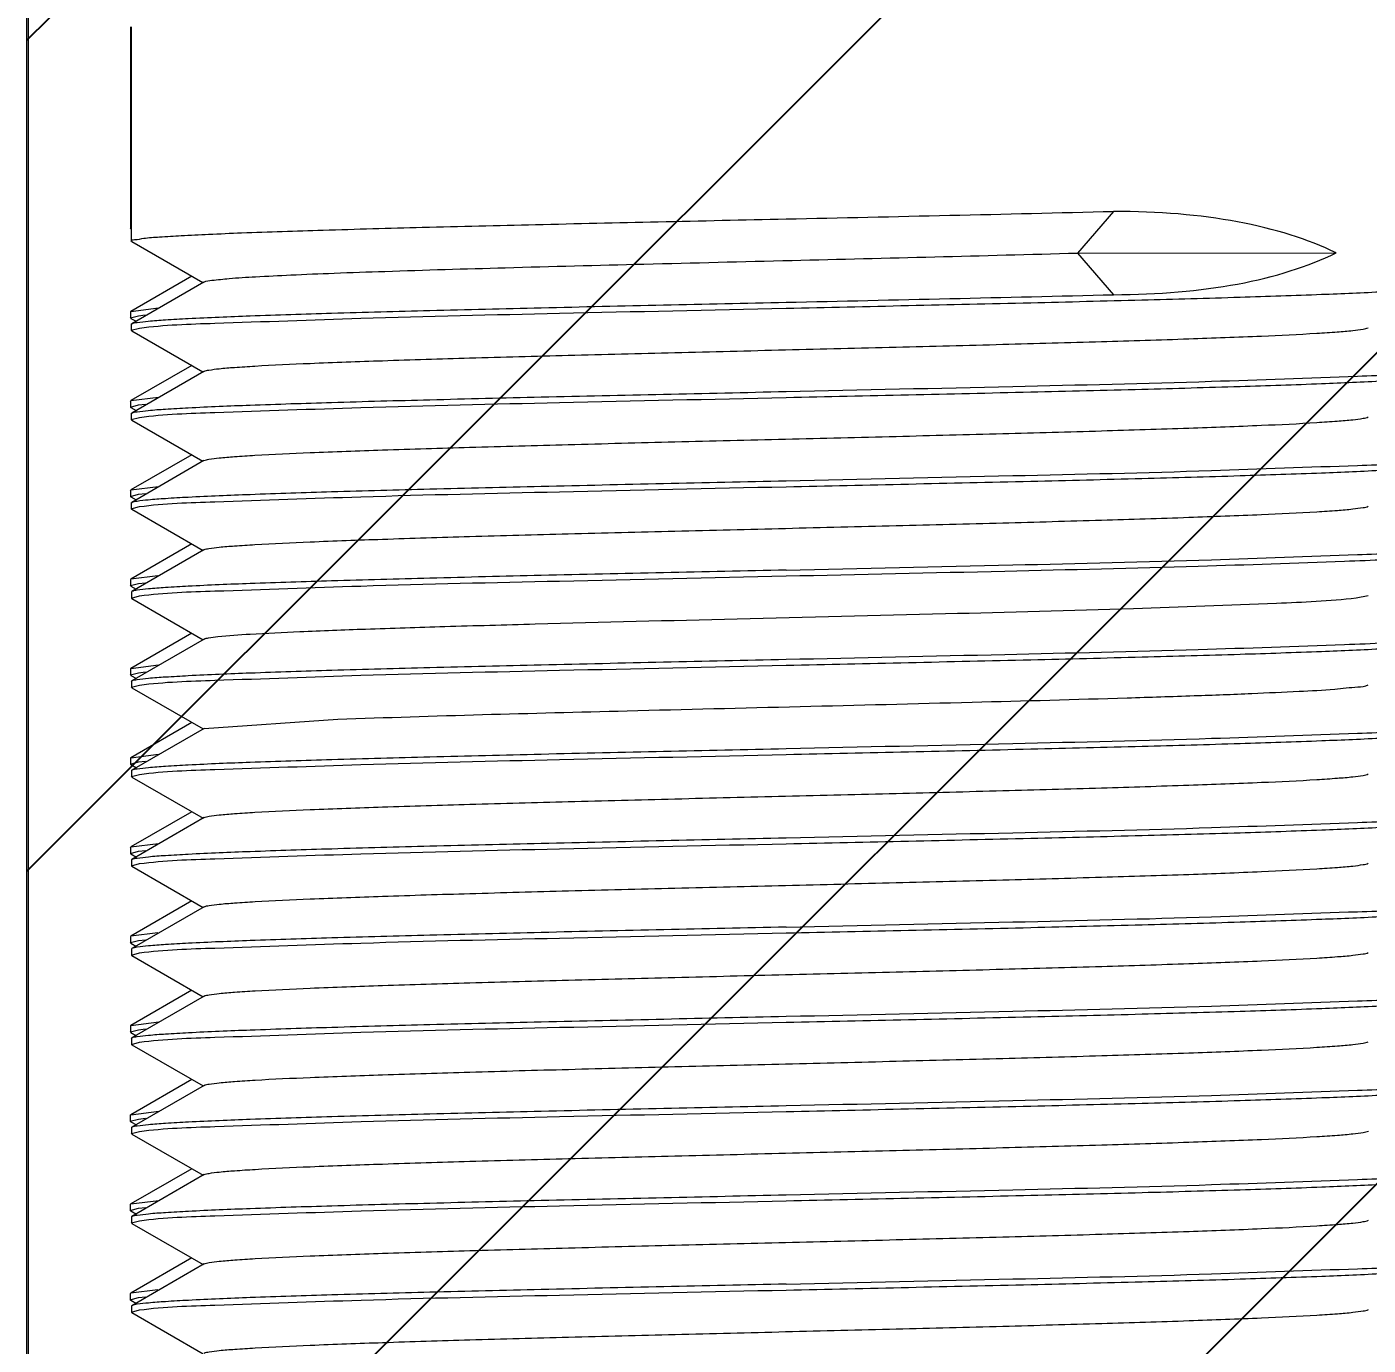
# Model space of a CAD drawing. Header units: millimetres. Extents: x 6110 to 6704, y -2661 to -1821.
# Drawn here: x 6597.47 to 6603.1, y -2366.34 to -2360.8 of the extents above; entities that cross this region are included whole.
import ezdxf

# ---------------------------------------------------------------- set-up
doc = ezdxf.new("R2010")
doc.units = ezdxf.units.MM
doc.header["$LTSCALE"] = 0.1
doc.layers.get('0').update_dxf_attribs({"lineweight": 15})
doc.layers.add('DIM', color=3, linetype='Continuous', lineweight=9)
doc.layers.add('hatch', color=2, linetype='Continuous')
doc.styles.get("Standard").update_dxf_attribs({"font": 'arial.ttf'})
doc.dimstyles.new('ISO-25', dxfattribs={"dimtxt": 2.5, "dimasz": 2.5, "dimexe": 1.25, "dimexo": 0.625, "dimtad": 1, "dimlfac": 5, "dimtxsty": 'Standard', "dimcen": 2.5, "dimadec": 0, "dimazin": 0, "dimtfac": 1, "dimtmove": 0, "dimatfit": 3, "dimfxl": 0, "dimarcsym": 0})

# ---------------------------------------------------------------- blocks, each defined once
blk = doc.blocks.new('*D73')
at = {"layer": 'Defpoints', "color": 0}
for p in [(6597.4737, -2347.1671), (6597.4668, -2377.265), (6632.3533, -2377.265)]:
    blk.add_point(p, dxfattribs=at)
at = {"layer": 'DIM', "color": 0, "lineweight": -2}
for p, q in [((6598.0987, -2347.1671), (6633.6033, -2347.1671)), ((6632.3533, -2351.1671), (6632.3533, -2373.265)), ((6598.0918, -2377.265), (6633.6033, -2377.265))]:
    blk.add_line(p, q, dxfattribs=at)
at = {"layer": 'DIM', "color": 0}
for points in [[(6631.6866, -2351.1671), (6633.0199, -2351.1671), (6632.3533, -2347.1671)], [(6631.6866, -2373.265), (6633.0199, -2373.265), (6632.3533, -2377.265)]]:
    blk.add_solid(points, dxfattribs=at)
at = {"layer": 'DIM', "color": 0, "insert": (6629.686, -2362.2161), "char_height": 4, "attachment_point": 5, "rotation": 90}
blk.add_mtext('120', dxfattribs=at)

msp = doc.modelspace()

# ---------------------------------------------------------------- hatches: boundary and pattern name
at = {"layer": 'hatch'}
h = msp.add_hatch(dxfattribs=at)
h.set_pattern_fill('ANSI31', color=256, scale=0.777568)
h.set_pattern_definition([(45, (5809.2703, -2562.4971), (-1.7456907, 1.7456907), [])])
edge = h.paths.add_edge_path()
edge.add_spline(control_points=[(6597.4753, -2327.6311), (6597.5331, -2327.6451), (6597.6353, -2327.6615), (6597.7761, -2327.6615), (6597.8566, -2327.6514), (6597.8936, -2327.6448)], knot_values=[0, 0, 0, 0, 0.423775, 0.732216, 1, 1, 1, 1], degree=3, periodic=0)
edge.add_line((6597.5166, -2327.6369), (6597.9333, -2327.6369))
edge.add_arc((6597.7003, -2326.5693), 1.0927, 280.1905, 282.3164, ccw=False)
edge.add_spline(control_points=[(6597.8936, -2327.6448), (6597.8566, -2327.6514), (6597.7761, -2327.6615), (6597.6353, -2327.6615), (6597.5331, -2327.6451), (6597.4753, -2327.6311)], knot_values=[0, 0, 0, 0, 0.267784, 0.576225, 1, 1, 1, 1], degree=3, periodic=0)
edge.add_line((6597.4668, -2327.6762), (6597.4668, -2329.6212))
edge.add_line((6597.4668, -2329.6212), (6597.5166, -2329.6212))
edge.add_spline(control_points=[(6597.8936, -2329.6133), (6597.8566, -2329.6067), (6597.7761, -2329.5966), (6597.6353, -2329.5966), (6597.5331, -2329.613), (6597.4753, -2329.627)], knot_values=[0, 0, 0, 0, 0.267789, 0.576235, 1, 1, 1, 1], degree=3, periodic=0)
edge.add_line((6599.0317, -2329.4097), (6599.2169, -2329.4097))
edge.add_ellipse((6599.6335, -2328.629), major_axis=(0, -1), ratio=0.666667, start_angle=218.6822, end_angle=321.3178, ccw=False)
edge.add_line((6598.6491, -2327.6369), (6597.5166, -2327.6369))
edge.add_spline(control_points=[(6597.4753, -2327.6311), (6597.5331, -2327.6451), (6597.6353, -2327.6615), (6597.7761, -2327.6615), (6597.8566, -2327.6514), (6597.8936, -2327.6448)], knot_values=[0, 0, 0, 0, 0.423775, 0.732216, 1, 1, 1, 1], degree=3, periodic=0)
edge.add_arc((6597.7003, -2326.5693), 1.0927, 280.1905, 282.3164)
edge.add_line((6597.9333, -2327.6369), (6605.717, -2327.6369))
edge.add_line((6605.717, -2327.6369), (6605.717, -2329.6212))
edge.add_line((6605.717, -2329.6212), (6597.5166, -2329.6212))
edge.add_spline(control_points=[(6597.8936, -2329.6133), (6597.8566, -2329.6067), (6597.7761, -2329.5966), (6597.6353, -2329.5966), (6597.5331, -2329.613), (6597.4753, -2329.627)], knot_values=[0, 0, 0, 0, 0.267789, 0.576235, 1, 1, 1, 1], degree=3, periodic=0)
edge.add_line((6597.4753, -2329.627), (6597.4668, -2329.6291))
edge.add_line((6597.4668, -2329.6291), (6597.4668, -2342.6294))
edge.add_line((6597.4668, -2342.6294), (6597.4753, -2342.6314))
edge.add_spline(control_points=[(6597.4753, -2342.6314), (6597.5331, -2342.6454), (6597.6353, -2342.6618), (6597.7761, -2342.6618), (6597.8566, -2342.6518), (6597.8936, -2342.6451)], knot_values=[0, 0, 0, 0, 0.423775, 0.732216, 1, 1, 1, 1], degree=3, periodic=0)
edge.add_line((6597.5166, -2342.6372), (6597.9333, -2342.6372))
edge.add_arc((6597.7003, -2341.5697), 1.0927, 280.1905, 282.3164, ccw=False)
edge.add_spline(control_points=[(6597.8936, -2342.6451), (6597.8566, -2342.6518), (6597.7761, -2342.6618), (6597.6353, -2342.6618), (6597.5331, -2342.6454), (6597.4753, -2342.6314)], knot_values=[0, 0, 0, 0, 0.267784, 0.576225, 1, 1, 1, 1], degree=3, periodic=0)
edge.add_line((6597.4668, -2342.6765), (6597.4668, -2344.6216))
edge.add_line((6597.4668, -2344.6216), (6597.5166, -2344.6216))
edge.add_spline(control_points=[(6597.8936, -2344.6136), (6597.8566, -2344.607), (6597.7761, -2344.5969), (6597.6353, -2344.5969), (6597.5331, -2344.6133), (6597.4753, -2344.6273)], knot_values=[0, 0, 0, 0, 0.267789, 0.576235, 1, 1, 1, 1], degree=3, periodic=0)
edge.add_line((6599.0317, -2344.41), (6599.2169, -2344.41))
edge.add_ellipse((6599.6335, -2343.6294), major_axis=(0, -1), ratio=0.666667, start_angle=218.6822, end_angle=321.3178, ccw=False)
edge.add_line((6598.6491, -2342.6372), (6597.5166, -2342.6372))
edge.add_spline(control_points=[(6597.4753, -2342.6314), (6597.5331, -2342.6454), (6597.6353, -2342.6618), (6597.7761, -2342.6618), (6597.8566, -2342.6518), (6597.8936, -2342.6451)], knot_values=[0, 0, 0, 0, 0.423775, 0.732216, 1, 1, 1, 1], degree=3, periodic=0)
edge.add_arc((6597.7003, -2341.5697), 1.0927, 280.1905, 282.3164)
edge.add_line((6597.9333, -2342.6372), (6605.717, -2342.6372))
edge.add_line((6605.717, -2342.6372), (6605.717, -2344.6216))
edge.add_line((6605.717, -2344.6216), (6597.5166, -2344.6216))
edge.add_spline(control_points=[(6597.8936, -2344.6136), (6597.8566, -2344.607), (6597.7761, -2344.5969), (6597.6353, -2344.5969), (6597.5331, -2344.6133), (6597.4753, -2344.6273)], knot_values=[0, 0, 0, 0, 0.267789, 0.576235, 1, 1, 1, 1], degree=3, periodic=0)
edge.add_line((6597.4753, -2344.6273), (6597.4668, -2344.6294))
edge.add_line((6597.4668, -2344.6294), (6597.4668, -2580.4433))
edge.add_line((6597.4668, -2580.4433), (6610.0143, -2580.4433))
edge.add_line((6610.0143, -2580.4433), (6610.0143, -2004.0771))
edge.add_line((6610.0143, -2004.0771), (6597.4668, -2004.0771))
edge.add_line((6597.4668, -2004.0771), (6597.4668, -2327.629))
edge.add_line((6597.4668, -2327.629), (6597.4753, -2327.6311))

# ---------------------------------------------------------------- linework, layer by layer
msp.add_line((6597.4668, -2580.4433), (6597.4668, -2003.4667))
at = {"color": 7, "linetype": 'Continuous'}
for p, q in [((6597.4737, -2459.113), (6597.4737, -2347.1671)), ((6597.9025, -2360.7966), (6597.9023, -2361.6443)), ((6597.9053, -2360.7965), (6597.9055, -2361.6965)), ((6602.0305, -2361.572), (6601.8789, -2361.7469)), ((6597.9042, -2361.6464), (6597.9023, -2361.6443)), ((6597.9073, -2361.6986), (6597.9055, -2361.6965)), ((6597.9073, -2361.6986), (6598.2066, -2361.8714)), ((6601.8789, -2361.7469), (6602.9659, -2361.7463)), ((6601.8789, -2361.7469), (6602.0305, -2361.922)), ((6598.1599, -2361.8445), (6597.9041, -2361.9922)), ((6598.2107, -2361.869), (6597.9074, -2362.0444)), ((6597.9023, -2361.9943), (6597.9041, -2361.9922)), ((6597.9023, -2361.9943), (6597.9023, -2362.0193)), ((6597.9041, -2361.9922), (6598.0196, -2361.9774)), ((6597.9023, -2362.0193), (6597.9361, -2362.0102)), ((6597.9041, -2362.0214), (6597.9023, -2362.0193)), ((6597.9041, -2362.0214), (6597.9256, -2362.0339)), ((6597.9056, -2362.0465), (6597.9074, -2362.0444)), ((6597.9056, -2362.0465), (6597.9056, -2362.0715)), ((6597.9361, -2362.0102), (6597.9645, -2362.007)), ((6597.9056, -2362.0715), (6597.9394, -2362.0624)), ((6597.9074, -2362.0736), (6597.9056, -2362.0715)), ((6597.9074, -2362.0736), (6598.2066, -2362.2464)), ((6598.1599, -2362.2194), (6597.904, -2362.3672)), ((6598.2108, -2362.244), (6597.9075, -2362.4194)), ((6597.9022, -2362.3693), (6597.904, -2362.3672)), ((6597.9022, -2362.3693), (6597.9022, -2362.3943)), ((6597.9022, -2362.3943), (6597.936, -2362.3852)), ((6597.904, -2362.3964), (6597.9022, -2362.3943)), ((6597.904, -2362.3672), (6598.0197, -2362.3523)), ((6597.936, -2362.3852), (6597.9646, -2362.382)), ((6597.904, -2362.3964), (6597.9256, -2362.4089)), ((6597.9056, -2362.4215), (6597.9075, -2362.4194)), ((6597.9056, -2362.4215), (6597.9056, -2362.4465)), ((6597.9056, -2362.4465), (6597.9395, -2362.4374)), ((6597.9075, -2362.4486), (6597.9056, -2362.4465)), ((6597.9075, -2362.4486), (6598.2067, -2362.6214)), ((6598.1599, -2362.5944), (6597.9039, -2362.7422)), ((6598.2109, -2362.619), (6597.9075, -2362.7944)), ((6597.9039, -2362.7422), (6598.0199, -2362.7273)), ((6597.9021, -2362.7443), (6597.9039, -2362.7422)), ((6597.9021, -2362.7443), (6597.9021, -2362.7693)), ((6597.9021, -2362.7693), (6597.936, -2362.7602)), ((6597.9039, -2362.7714), (6597.9021, -2362.7693)), ((6597.9039, -2362.7714), (6597.9256, -2362.784)), ((6597.936, -2362.7602), (6597.9647, -2362.757)), ((6597.9057, -2362.7965), (6597.9075, -2362.7944)), ((6597.9057, -2362.7965), (6597.9057, -2362.8215)), ((6597.9057, -2362.8215), (6597.9396, -2362.8124)), ((6597.9076, -2362.8236), (6597.9057, -2362.8215)), ((6597.9076, -2362.8236), (6598.2068, -2362.9964)), ((6598.1599, -2362.9693), (6597.9038, -2363.1172)), ((6598.2109, -2362.994), (6597.9076, -2363.1694)), ((6597.9038, -2363.1172), (6597.902, -2363.1193)), ((6597.902, -2363.1193), (6597.902, -2363.1443)), ((6598.0169, -2363.1025), (6597.9039, -2363.1172)), ((6597.902, -2363.1443), (6597.9359, -2363.1352)), ((6597.9038, -2363.1464), (6597.902, -2363.1443)), ((6597.9038, -2363.1464), (6597.9256, -2363.159)), ((6597.9076, -2363.1694), (6597.9058, -2363.1715)), ((6597.9058, -2363.1715), (6597.9058, -2363.1965)), ((6597.9359, -2363.1352), (6597.9648, -2363.1319)), ((6597.9058, -2363.1965), (6597.9397, -2363.1874)), ((6597.9076, -2363.1986), (6597.9058, -2363.1965)), ((6597.9076, -2363.1986), (6598.2069, -2363.3714)), ((6603.0492, -2363.1957), (6603.1004, -2363.1856)), ((6598.1599, -2363.3443), (6597.9038, -2363.4922)), ((6598.211, -2363.369), (6597.9077, -2363.5444)), ((6597.9019, -2363.4943), (6597.9038, -2363.4922)), ((6597.9019, -2363.4943), (6597.9019, -2363.5193)), ((6597.9019, -2363.5193), (6597.9358, -2363.5102)), ((6597.9038, -2363.5214), (6597.9019, -2363.5193)), ((6597.9038, -2363.4922), (6598.0202, -2363.4773)), ((6597.9038, -2363.5214), (6597.927, -2363.5349)), ((6597.9358, -2363.5102), (6597.9648, -2363.5069)), ((6597.9059, -2363.5465), (6597.9077, -2363.5444)), ((6597.9059, -2363.5465), (6597.9059, -2363.5715)), ((6597.9059, -2363.5715), (6597.9397, -2363.5624)), ((6597.9077, -2363.5736), (6597.9059, -2363.5715)), ((6597.9077, -2363.5736), (6598.2069, -2363.7464)), ((6598.1599, -2363.7193), (6597.9037, -2363.8672)), ((6598.2111, -2363.744), (6597.9078, -2363.9194)), ((6598.2111, -2363.744), (6598.7733, -2363.7058)), ((6597.9037, -2363.8672), (6598.0203, -2363.8523)), ((6597.9019, -2363.8693), (6597.9018, -2363.8943)), ((6597.9018, -2363.8943), (6597.9357, -2363.8852)), ((6597.9037, -2363.8964), (6597.9018, -2363.8943)), ((6597.9019, -2363.8693), (6597.9037, -2363.8672)), ((6597.9037, -2363.8964), (6597.9271, -2363.91)), ((6597.9357, -2363.8852), (6597.9649, -2363.8819)), ((6597.906, -2363.9215), (6597.9078, -2363.9194)), ((6597.906, -2363.9215), (6597.906, -2363.9465)), ((6597.906, -2363.9465), (6597.9398, -2363.9374)), ((6597.9078, -2363.9486), (6597.906, -2363.9465)), ((6597.9078, -2363.9486), (6598.207, -2364.1214)), ((6598.1599, -2364.0942), (6597.9036, -2364.2422)), ((6598.2112, -2364.119), (6597.9079, -2364.2944)), ((6597.9018, -2364.2443), (6597.9036, -2364.2422)), ((6597.9018, -2364.2443), (6597.9018, -2364.2693)), ((6597.9036, -2364.2422), (6598.0205, -2364.2273)), ((6597.9018, -2364.2693), (6597.9356, -2364.2602)), ((6597.9036, -2364.2714), (6597.9018, -2364.2693)), ((6597.9036, -2364.2714), (6597.9271, -2364.285)), ((6597.906, -2364.2965), (6597.9079, -2364.2944)), ((6597.906, -2364.2965), (6597.906, -2364.3215)), ((6597.9356, -2364.2602), (6597.965, -2364.2569)), ((6597.906, -2364.3215), (6597.9399, -2364.3124)), ((6597.9079, -2364.3236), (6597.906, -2364.3215)), ((6597.9079, -2364.3236), (6598.2071, -2364.4964)), ((6598.1599, -2364.4692), (6597.9035, -2364.6172)), ((6598.2112, -2364.494), (6597.9079, -2364.6694)), ((6597.9035, -2364.6172), (6597.9017, -2364.6193)), ((6597.9017, -2364.6193), (6597.9017, -2364.6443)), ((6597.9017, -2364.6443), (6597.9355, -2364.6352)), ((6597.9035, -2364.6464), (6597.9017, -2364.6443)), ((6598.0171, -2364.6025), (6597.9035, -2364.6172)), ((6597.9035, -2364.6464), (6597.9272, -2364.6601)), ((6597.9355, -2364.6352), (6597.9651, -2364.6319)), ((6597.9079, -2364.6694), (6597.9061, -2364.6715)), ((6597.9061, -2364.6715), (6597.9061, -2364.6965)), ((6597.9061, -2364.6965), (6597.94, -2364.6874)), ((6597.9079, -2364.6986), (6597.9061, -2364.6965)), ((6597.9079, -2364.6986), (6598.2072, -2364.8714)), ((6598.1599, -2364.8441), (6597.9034, -2364.9922)), ((6598.2113, -2364.869), (6597.908, -2365.0444)), ((6597.9034, -2364.9922), (6598.0208, -2364.9772)), ((6597.9016, -2364.9943), (6597.9034, -2364.9922)), ((6597.9016, -2364.9943), (6597.9016, -2365.0193)), ((6597.9016, -2365.0193), (6597.9355, -2365.0102)), ((6597.9034, -2365.0214), (6597.9016, -2365.0193)), ((6597.9034, -2365.0214), (6597.9272, -2365.0352)), ((6597.9355, -2365.0102), (6597.9652, -2365.0068)), ((6597.9062, -2365.0465), (6597.908, -2365.0444)), ((6597.9062, -2365.0465), (6597.9062, -2365.0715)), ((6597.9062, -2365.0715), (6597.94, -2365.0624)), ((6597.908, -2365.0736), (6597.9062, -2365.0715)), ((6597.908, -2365.0736), (6598.2073, -2365.2464)), ((6598.1599, -2365.2191), (6597.9034, -2365.3672)), ((6598.2114, -2365.244), (6597.9081, -2365.4194)), ((6597.9015, -2365.3693), (6597.9034, -2365.3672)), ((6597.9015, -2365.3693), (6597.9015, -2365.3943)), ((6597.9034, -2365.3672), (6598.0209, -2365.3522)), ((6597.9015, -2365.3943), (6597.9354, -2365.3852)), ((6597.9034, -2365.3964), (6597.9015, -2365.3943)), ((6597.9034, -2365.3964), (6597.9272, -2365.4102)), ((6597.9063, -2365.4215), (6597.9081, -2365.4194)), ((6597.9063, -2365.4215), (6597.9063, -2365.4465)), ((6597.9354, -2365.3852), (6597.9653, -2365.3818)), ((6597.9063, -2365.4465), (6597.9401, -2365.4374)), ((6597.9081, -2365.4486), (6597.9063, -2365.4465)), ((6597.9081, -2365.4486), (6598.2073, -2365.6214)), ((6598.1599, -2365.594), (6597.9033, -2365.7422)), ((6598.2115, -2365.619), (6597.9082, -2365.7944)), ((6597.9014, -2365.7443), (6597.9033, -2365.7422)), ((6597.9014, -2365.7443), (6597.9014, -2365.7693)), ((6597.9014, -2365.7693), (6597.9353, -2365.7602)), ((6597.9033, -2365.7714), (6597.9014, -2365.7693)), ((6597.9033, -2365.7422), (6598.0211, -2365.7272)), ((6597.9033, -2365.7714), (6597.9273, -2365.7853)), ((6597.9353, -2365.7602), (6597.9654, -2365.7568)), ((6597.9063, -2365.7965), (6597.9082, -2365.7944)), ((6597.9063, -2365.7965), (6597.9063, -2365.8215)), ((6597.9063, -2365.8215), (6597.9402, -2365.8124)), ((6597.9082, -2365.8236), (6597.9063, -2365.8215)), ((6597.9082, -2365.8236), (6598.2074, -2365.9964)), ((6598.1599, -2365.969), (6597.9032, -2366.1172)), ((6598.2116, -2365.994), (6597.9082, -2366.1694)), ((6598.0172, -2366.1025), (6597.9032, -2366.1172)), ((6597.9032, -2366.1172), (6597.9014, -2366.1193)), ((6597.9014, -2366.1193), (6597.9014, -2366.1443)), ((6597.9014, -2366.1443), (6597.9352, -2366.1352)), ((6597.9032, -2366.1464), (6597.9014, -2366.1443)), ((6597.9032, -2366.1464), (6597.9273, -2366.1604)), ((6597.9082, -2366.1694), (6597.9064, -2366.1715)), ((6597.9352, -2366.1352), (6597.9655, -2366.1318)), ((6597.9064, -2366.1715), (6597.9064, -2366.1965)), ((6597.9064, -2366.1965), (6597.9403, -2366.1874)), ((6597.9083, -2366.1986), (6597.9064, -2366.1965)), ((6597.9083, -2366.1986), (6598.2075, -2366.3714))]:
    msp.add_line(p, q, dxfattribs=at)
for centre in [(6590.4336, -1889.0293), (6590.4337, -1889.3793)]:
    msp.add_arc(centre, 472.685, 271.239121, 271.405834, dxfattribs=at)
for centre, major_axis, ratio, start_param, end_param in [((6600.6558, -2363.1586), (2.7118, 1.011), 0.450939, 0.406804, 0.88074), ((6600.6552, -2360.3332), (2.7119, -1.0111), 0.451895, -0.880186, -0.406249)]:
    msp.add_ellipse(centre, major_axis=major_axis, ratio=ratio, start_param=start_param, end_param=end_param, dxfattribs=at)
for points, knots in [([(6597.9055, -2361.6965), (6597.9055, -2361.6917), (6597.9321, -2361.6902), (6597.9637, -2361.6829), (6598.0337, -2361.6789), (6598.1224, -2361.6728), (6598.2382, -2361.6674), (6598.4365, -2361.6592), (6598.7359, -2361.6495), (6599.1472, -2361.6382), (6599.6166, -2361.6268), (6600.1258, -2361.6153), (6600.4766, -2361.6076), (6600.6555, -2361.6037)], [0, 0, 0, 0, 0.005239, 0.01977, 0.043678, 0.076769, 0.118731, 0.169171, 0.293466, 0.444894, 0.617645, 0.805071, 1, 1, 1, 1]), ([(6597.9023, -2361.6443), (6597.9023, -2361.6442), (6597.9024, -2361.6439), (6597.9025, -2361.6436), (6597.9026, -2361.6435)], [0, 0, 0, 0, 0.474043, 1, 1, 1, 1]), ([(6598.2107, -2361.869), (6598.2205, -2361.8634), (6598.2575, -2361.8608), (6598.3285, -2361.8518), (6598.4398, -2361.8459), (6598.5865, -2361.8381), (6598.7676, -2361.8309), (6599.0678, -2361.8203), (6599.5016, -2361.8076), (6600.0718, -2361.7929), (6600.8728, -2361.7732), (6601.4795, -2361.7583), (6601.8789, -2361.7469)], [0, 0, 0, 0, 0.009211, 0.029104, 0.05944, 0.099738, 0.149346, 0.207453, 0.345222, 0.504035, 0.673493, 1, 1, 1, 1]), ([(6600.6555, -2361.9787), (6600.9981, -2361.9712), (6601.4963, -2361.9603), (6602.1318, -2361.9446), (6602.5389, -2361.9333), (6602.8771, -2361.9219), (6603.1101, -2361.9122), (6603.2527, -2361.9035), (6603.3252, -2361.8984), (6603.3722, -2361.8921), (6603.3967, -2361.8891), (6603.4035, -2361.8852)], [0, 0, 0, 0, 0.373761, 0.543507, 0.693389, 0.817936, 0.912607, 0.947622, 0.973976, 0.991458, 1, 1, 1, 1]), ([(6597.9074, -2362.0444), (6597.914, -2362.0405), (6597.9382, -2362.0379), (6597.9847, -2362.0317), (6598.0568, -2362.027), (6598.1991, -2362.0186), (6598.432, -2362.0094), (6598.7701, -2361.9984), (6599.1774, -2361.9875), (6599.8137, -2361.9721), (6600.3125, -2361.9612), (6600.6555, -2361.9537)], [0, 0, 0, 0, 0.008332, 0.025641, 0.051856, 0.086762, 0.181308, 0.305846, 0.455821, 0.625742, 1, 1, 1, 1]), ([(6597.9394, -2362.0624), (6598.0443, -2362.0482), (6598.3553, -2362.0392), (6598.9429, -2362.0167), (6599.743, -2361.9992), (6600.3383, -2361.9857), (6600.6555, -2361.9787)], [0, 0, 0, 0, 0.11681, 0.342641, 0.649679, 1, 1, 1, 1]), ([(6598.2108, -2362.244), (6598.217, -2362.2404), (6598.2391, -2362.2375), (6598.2813, -2362.2315), (6598.346, -2362.2267), (6598.4731, -2362.2184), (6598.6804, -2362.2091), (6598.9809, -2362.1982), (6599.3424, -2362.1872), (6599.7517, -2362.1761), (6600.1939, -2362.1649), (6600.653, -2362.1536), (6601.1121, -2362.1423), (6601.5545, -2362.131), (6601.9643, -2362.1196), (6602.3265, -2362.1083), (6602.6278, -2362.097), (6602.8357, -2362.0874), (6602.9634, -2362.0787), (6603.0286, -2362.0736), (6603.0714, -2362.0675), (6603.0938, -2362.0642), (6603.1002, -2362.0606)], [0, 0, 0, 0, 0.004388, 0.013217, 0.026458, 0.044004, 0.091348, 0.153548, 0.228346, 0.313025, 0.404506, 0.49946, 0.594435, 0.685975, 0.77075, 0.84568, 0.90804, 0.95557, 0.973214, 0.98656, 0.995496, 1, 1, 1, 1]), ([(6600.6556, -2362.3287), (6600.9729, -2362.3218), (6601.5682, -2362.3081), (6602.3683, -2362.2902), (6602.9559, -2362.2668), (6603.267, -2362.2574), (6603.3717, -2362.2425)], [0, 0, 0, 0, 0.350306, 0.657337, 0.883169, 1, 1, 1, 1]), ([(6600.6556, -2362.3537), (6600.9982, -2362.3462), (6601.4964, -2362.3353), (6602.1319, -2362.3196), (6602.539, -2362.3083), (6602.8772, -2362.2969), (6603.1102, -2362.2872), (6603.2528, -2362.2785), (6603.3253, -2362.2734), (6603.3723, -2362.2671), (6603.3968, -2362.2641), (6603.4035, -2362.2602)], [0, 0, 0, 0, 0.373761, 0.543507, 0.693389, 0.817936, 0.912607, 0.947622, 0.973976, 0.991458, 1, 1, 1, 1]), ([(6597.9075, -2362.4194), (6597.9141, -2362.4155), (6597.9383, -2362.4129), (6597.9848, -2362.4067), (6598.0569, -2362.402), (6598.1992, -2362.3936), (6598.432, -2362.3844), (6598.7702, -2362.3734), (6599.1775, -2362.3625), (6599.8137, -2362.3471), (6600.3126, -2362.3362), (6600.6556, -2362.3287)], [0, 0, 0, 0, 0.008332, 0.025641, 0.051856, 0.086762, 0.181308, 0.305846, 0.455821, 0.625742, 1, 1, 1, 1]), ([(6597.9395, -2362.4374), (6598.0444, -2362.4232), (6598.3554, -2362.4142), (6598.943, -2362.3917), (6599.7431, -2362.3742), (6600.3383, -2362.3607), (6600.6556, -2362.3537)], [0, 0, 0, 0, 0.11681, 0.342641, 0.649679, 1, 1, 1, 1]), ([(6598.2109, -2362.619), (6598.2171, -2362.6154), (6598.2391, -2362.6125), (6598.2814, -2362.6065), (6598.3461, -2362.6017), (6598.4732, -2362.5934), (6598.6804, -2362.5841), (6598.981, -2362.5732), (6599.3425, -2362.5622), (6599.7518, -2362.5511), (6600.194, -2362.5399), (6600.653, -2362.5286), (6601.1121, -2362.5173), (6601.5546, -2362.506), (6601.9644, -2362.4946), (6602.3266, -2362.4833), (6602.6278, -2362.472), (6602.8358, -2362.4624), (6602.9635, -2362.4537), (6603.0287, -2362.4486), (6603.0715, -2362.4425), (6603.0939, -2362.4392), (6603.1002, -2362.4356)], [0, 0, 0, 0, 0.00439, 0.013218, 0.02646, 0.044004, 0.091349, 0.153549, 0.228348, 0.313027, 0.404507, 0.499461, 0.594436, 0.685976, 0.770752, 0.845681, 0.908041, 0.955571, 0.973215, 0.986561, 0.995498, 1, 1, 1, 1]), ([(6600.6557, -2362.7037), (6600.973, -2362.6968), (6601.5682, -2362.6831), (6602.3684, -2362.6652), (6602.9559, -2362.6418), (6603.267, -2362.6324), (6603.3718, -2362.6175)], [0, 0, 0, 0, 0.350306, 0.657337, 0.883169, 1, 1, 1, 1]), ([(6600.6557, -2362.7287), (6600.9983, -2362.7212), (6601.4965, -2362.7103), (6602.132, -2362.6946), (6602.5391, -2362.6833), (6602.8772, -2362.6719), (6603.1103, -2362.6622), (6603.2529, -2362.6535), (6603.3253, -2362.6484), (6603.3723, -2362.6421), (6603.3968, -2362.6391), (6603.4036, -2362.6352)], [0, 0, 0, 0, 0.373761, 0.543507, 0.693389, 0.817936, 0.912607, 0.947622, 0.973976, 0.991458, 1, 1, 1, 1]), ([(6597.9075, -2362.7944), (6597.9142, -2362.7905), (6597.9384, -2362.7879), (6597.9849, -2362.7817), (6598.057, -2362.777), (6598.1993, -2362.7686), (6598.4321, -2362.7594), (6598.7702, -2362.7484), (6599.1776, -2362.7375), (6599.8138, -2362.7221), (6600.3126, -2362.7112), (6600.6557, -2362.7037)], [0, 0, 0, 0, 0.008332, 0.025641, 0.051856, 0.086762, 0.181308, 0.305846, 0.455821, 0.625742, 1, 1, 1, 1]), ([(6597.9396, -2362.8124), (6598.0444, -2362.7982), (6598.3554, -2362.7892), (6598.943, -2362.7667), (6599.7432, -2362.7492), (6600.3384, -2362.7357), (6600.6557, -2362.7287)], [0, 0, 0, 0, 0.11681, 0.342641, 0.649679, 1, 1, 1, 1]), ([(6598.2109, -2362.994), (6598.2171, -2362.9904), (6598.2392, -2362.9874), (6598.2815, -2362.9815), (6598.3462, -2362.9767), (6598.4732, -2362.9684), (6598.6805, -2362.9591), (6598.981, -2362.9482), (6599.3426, -2362.9372), (6599.7519, -2362.9261), (6600.1941, -2362.9149), (6600.6531, -2362.9036), (6601.1122, -2362.8923), (6601.5547, -2362.881), (6601.9645, -2362.8696), (6602.3266, -2362.8583), (6602.6279, -2362.847), (6602.8359, -2362.8374), (6602.9636, -2362.8287), (6603.0288, -2362.8236), (6603.0716, -2362.8175), (6603.0939, -2362.8142), (6603.1003, -2362.8106)], [0, 0, 0, 0, 0.004388, 0.013218, 0.026458, 0.044005, 0.091349, 0.153549, 0.228347, 0.313026, 0.404507, 0.499461, 0.594436, 0.685976, 0.770752, 0.845681, 0.908041, 0.95557, 0.973216, 0.98656, 0.995498, 1, 1, 1, 1]), ([(6600.6558, -2363.0787), (6600.973, -2363.0718), (6601.5683, -2363.0581), (6602.3685, -2363.0402), (6602.956, -2363.0168), (6603.2671, -2363.0074), (6603.3719, -2362.9925)], [0, 0, 0, 0, 0.350306, 0.657337, 0.883169, 1, 1, 1, 1]), ([(6600.6558, -2363.1037), (6600.9618, -2363.097), (6601.5386, -2363.0841), (6602.3204, -2363.0657), (6602.9109, -2363.0451), (6603.2311, -2363.033), (6603.3457, -2363.0207)], [0, 0, 0, 0, 0.341161, 0.64321, 0.871525, 1, 1, 1, 1]), ([(6600.6558, -2363.0787), (6600.3127, -2363.0862), (6599.8139, -2363.0971), (6599.1777, -2363.1125), (6598.7703, -2363.1234), (6598.4322, -2363.1344), (6598.1994, -2363.1436), (6598.0571, -2363.152), (6597.985, -2363.1567), (6597.9385, -2363.1629), (6597.9142, -2363.1655), (6597.9076, -2363.1694)], [0, 0, 0, 0, 0.374261, 0.544184, 0.694156, 0.818693, 0.91324, 0.948143, 0.97436, 0.991667, 1, 1, 1, 1]), ([(6597.9397, -2363.1874), (6598.0445, -2363.1732), (6598.3555, -2363.1642), (6598.9431, -2363.1417), (6599.7432, -2363.1242), (6600.3385, -2363.1107), (6600.6558, -2363.1037)], [0, 0, 0, 0, 0.11681, 0.342641, 0.649679, 1, 1, 1, 1]), ([(6598.211, -2363.369), (6598.2167, -2363.3657), (6598.2368, -2363.3628), (6598.3005, -2363.3538), (6598.4291, -2363.3464), (6598.6354, -2363.3357), (6598.908, -2363.3258), (6599.2373, -2363.3153), (6599.7577, -2363.3007), (6600.459, -2363.2834), (6601.2966, -2363.2626), (6602.0517, -2363.2434), (6602.6261, -2363.2213), (6602.9383, -2363.209), (6603.0492, -2363.1957)], [0, 0, 0, 0, 0.00408, 0.012174, 0.040261, 0.083456, 0.140371, 0.20916, 0.287587, 0.462922, 0.643742, 0.806706, 0.930782, 1, 1, 1, 1]), ([(6600.6558, -2363.4537), (6600.9618, -2363.447), (6601.5387, -2363.4341), (6602.3205, -2363.4157), (6602.9109, -2363.3951), (6603.2311, -2363.383), (6603.3457, -2363.3707)], [0, 0, 0, 0, 0.341161, 0.64321, 0.871525, 1, 1, 1, 1]), ([(6600.6559, -2363.4787), (6600.9984, -2363.4712), (6601.4966, -2363.4603), (6602.1322, -2363.4446), (6602.5393, -2363.4333), (6602.8774, -2363.4219), (6603.1104, -2363.4122), (6603.253, -2363.4035), (6603.3255, -2363.3984), (6603.3725, -2363.3921), (6603.397, -2363.3891), (6603.4038, -2363.3852)], [0, 0, 0, 0, 0.373761, 0.543507, 0.693389, 0.817936, 0.912607, 0.947622, 0.973976, 0.991458, 1, 1, 1, 1]), ([(6597.9077, -2363.5444), (6597.9143, -2363.5405), (6597.9385, -2363.5379), (6597.985, -2363.5317), (6598.0572, -2363.527), (6598.1994, -2363.5186), (6598.4323, -2363.5094), (6598.7704, -2363.4984), (6599.1777, -2363.4875), (6599.814, -2363.4721), (6600.3128, -2363.4612), (6600.6558, -2363.4537)], [0, 0, 0, 0, 0.008332, 0.025641, 0.051856, 0.086762, 0.181308, 0.305846, 0.455821, 0.625742, 1, 1, 1, 1]), ([(6597.9397, -2363.5624), (6598.0446, -2363.5482), (6598.3556, -2363.5392), (6598.9432, -2363.5167), (6599.7433, -2363.4992), (6600.3386, -2363.4857), (6600.6559, -2363.4787)], [0, 0, 0, 0, 0.11681, 0.342641, 0.649679, 1, 1, 1, 1]), ([(6598.7733, -2363.7058), (6599.1781, -2363.6906), (6599.8253, -2363.6741), (6600.7132, -2363.6521), (6601.4134, -2363.6348), (6601.965, -2363.6198), (6602.3565, -2363.6071), (6602.5972, -2363.5984), (6602.7934, -2363.5888), (6602.943, -2363.5819), (6603.038, -2363.5703), (6603.0877, -2363.568), (6603.1005, -2363.5606)], [0, 0, 0, 0, 0.280574, 0.448525, 0.615254, 0.765811, 0.830717, 0.886702, 0.932507, 0.967109, 0.989747, 1, 1, 1, 1]), ([(6600.6559, -2363.8287), (6600.9732, -2363.8218), (6601.5685, -2363.8081), (6602.3686, -2363.7902), (6602.9562, -2363.7668), (6603.2673, -2363.7574), (6603.3721, -2363.7425)], [0, 0, 0, 0, 0.350306, 0.657337, 0.883169, 1, 1, 1, 1]), ([(6600.6559, -2363.8537), (6600.9985, -2363.8462), (6601.4967, -2363.8353), (6602.1322, -2363.8196), (6602.5393, -2363.8083), (6602.8775, -2363.7969), (6603.1105, -2363.7872), (6603.2531, -2363.7785), (6603.3256, -2363.7734), (6603.3726, -2363.7671), (6603.3971, -2363.7641), (6603.4039, -2363.7602)], [0, 0, 0, 0, 0.373761, 0.543507, 0.693389, 0.817936, 0.912607, 0.947622, 0.973976, 0.991458, 1, 1, 1, 1]), ([(6597.9078, -2363.9194), (6597.9144, -2363.9155), (6597.9386, -2363.9129), (6597.9851, -2363.9067), (6598.0572, -2363.902), (6598.1995, -2363.8936), (6598.4323, -2363.8844), (6598.7705, -2363.8734), (6599.1778, -2363.8625), (6599.8141, -2363.8471), (6600.3129, -2363.8362), (6600.6559, -2363.8287)], [0, 0, 0, 0, 0.008332, 0.025641, 0.051856, 0.086762, 0.181308, 0.305846, 0.455821, 0.625742, 1, 1, 1, 1]), ([(6597.9398, -2363.9374), (6598.0447, -2363.9232), (6598.3557, -2363.9142), (6598.9433, -2363.8917), (6599.7434, -2363.8742), (6600.3387, -2363.8607), (6600.6559, -2363.8537)], [0, 0, 0, 0, 0.11681, 0.342641, 0.649679, 1, 1, 1, 1]), ([(6598.2112, -2364.119), (6598.2174, -2364.1154), (6598.2394, -2364.1124), (6598.2817, -2364.1065), (6598.3464, -2364.1017), (6598.4735, -2364.0934), (6598.6808, -2364.0841), (6598.9813, -2364.0732), (6599.3428, -2364.0622), (6599.7521, -2364.0511), (6600.1943, -2364.0399), (6600.6533, -2364.0286), (6601.1124, -2364.0173), (6601.5549, -2364.006), (6601.9647, -2363.9946), (6602.3269, -2363.9833), (6602.6282, -2363.972), (6602.8361, -2363.9624), (6602.9638, -2363.9537), (6603.029, -2363.9486), (6603.0718, -2363.9425), (6603.0942, -2363.9392), (6603.1005, -2363.9356)], [0, 0, 0, 0, 0.004389, 0.013218, 0.026459, 0.044005, 0.091349, 0.153549, 0.228348, 0.313026, 0.404507, 0.499461, 0.594436, 0.685976, 0.770752, 0.845681, 0.908041, 0.95557, 0.973216, 0.98656, 0.995499, 1, 1, 1, 1]), ([(6600.656, -2364.2037), (6600.9733, -2364.1968), (6601.5685, -2364.1831), (6602.3687, -2364.1652), (6602.9563, -2364.1418), (6603.2674, -2364.1324), (6603.3721, -2364.1175)], [0, 0, 0, 0, 0.350306, 0.657337, 0.883169, 1, 1, 1, 1]), ([(6600.656, -2364.2287), (6600.9986, -2364.2212), (6601.4968, -2364.2103), (6602.1323, -2364.1946), (6602.5394, -2364.1833), (6602.8776, -2364.1719), (6603.1106, -2364.1622), (6603.2532, -2364.1535), (6603.3257, -2364.1484), (6603.3726, -2364.1421), (6603.3972, -2364.1391), (6603.4039, -2364.1352)], [0, 0, 0, 0, 0.373761, 0.543507, 0.693389, 0.817936, 0.912607, 0.947622, 0.973976, 0.991458, 1, 1, 1, 1]), ([(6597.9079, -2364.2944), (6597.9145, -2364.2905), (6597.9387, -2364.2879), (6597.9852, -2364.2817), (6598.0573, -2364.277), (6598.1996, -2364.2686), (6598.4324, -2364.2594), (6598.7706, -2364.2484), (6599.1779, -2364.2375), (6599.8141, -2364.2221), (6600.313, -2364.2112), (6600.656, -2364.2037)], [0, 0, 0, 0, 0.008332, 0.025641, 0.051856, 0.086762, 0.181308, 0.305846, 0.455821, 0.625742, 1, 1, 1, 1]), ([(6597.9399, -2364.3124), (6598.0447, -2364.2982), (6598.3557, -2364.2892), (6598.9433, -2364.2667), (6599.7435, -2364.2492), (6600.3387, -2364.2357), (6600.656, -2364.2287)], [0, 0, 0, 0, 0.11681, 0.342641, 0.649679, 1, 1, 1, 1]), ([(6598.2113, -2364.494), (6598.2174, -2364.4904), (6598.2395, -2364.4875), (6598.2818, -2364.4815), (6598.3465, -2364.4767), (6598.4736, -2364.4684), (6598.6808, -2364.4591), (6598.9814, -2364.4482), (6599.3429, -2364.4372), (6599.7522, -2364.4261), (6600.1944, -2364.4149), (6600.6534, -2364.4036), (6601.1125, -2364.3923), (6601.555, -2364.381), (6601.9648, -2364.3696), (6602.3269, -2364.3583), (6602.6282, -2364.347), (6602.8362, -2364.3374), (6602.9639, -2364.3287), (6603.0291, -2364.3236), (6603.0719, -2364.3175), (6603.0943, -2364.3142), (6603.1006, -2364.3106)], [0, 0, 0, 0, 0.004388, 0.013218, 0.026458, 0.044004, 0.091348, 0.153548, 0.228346, 0.313025, 0.404506, 0.49946, 0.594435, 0.685975, 0.770751, 0.84568, 0.90804, 0.955569, 0.973215, 0.98656, 0.995497, 1, 1, 1, 1]), ([(6600.6561, -2364.5787), (6600.9734, -2364.5718), (6601.5686, -2364.5581), (6602.3688, -2364.5402), (6602.9563, -2364.5168), (6603.2674, -2364.5074), (6603.3722, -2364.4925)], [0, 0, 0, 0, 0.350306, 0.657337, 0.883169, 1, 1, 1, 1]), ([(6600.6561, -2364.6037), (6600.9987, -2364.5962), (6601.4969, -2364.5853), (6602.1324, -2364.5696), (6602.5395, -2364.5583), (6602.8776, -2364.5469), (6603.1107, -2364.5372), (6603.2533, -2364.5285), (6603.3257, -2364.5234), (6603.3727, -2364.5171), (6603.3972, -2364.5141), (6603.404, -2364.5102)], [0, 0, 0, 0, 0.373761, 0.543507, 0.693389, 0.817936, 0.912607, 0.947622, 0.973976, 0.991458, 1, 1, 1, 1]), ([(6600.6561, -2364.5787), (6600.313, -2364.5862), (6599.8142, -2364.5971), (6599.178, -2364.6125), (6598.7706, -2364.6234), (6598.4325, -2364.6344), (6598.1997, -2364.6436), (6598.0574, -2364.652), (6597.9853, -2364.6567), (6597.9388, -2364.6629), (6597.9145, -2364.6655), (6597.9079, -2364.6694)], [0, 0, 0, 0, 0.374262, 0.544185, 0.694157, 0.818694, 0.913241, 0.948143, 0.97436, 0.991667, 1, 1, 1, 1]), ([(6597.94, -2364.6874), (6598.0448, -2364.6732), (6598.3558, -2364.6642), (6598.9434, -2364.6417), (6599.7435, -2364.6242), (6600.3388, -2364.6107), (6600.6561, -2364.6037)], [0, 0, 0, 0, 0.11681, 0.342641, 0.649679, 1, 1, 1, 1]), ([(6598.2113, -2364.869), (6598.2175, -2364.8654), (6598.2396, -2364.8625), (6598.2818, -2364.8565), (6598.3466, -2364.8517), (6598.4736, -2364.8434), (6598.6809, -2364.8341), (6598.9814, -2364.8232), (6599.343, -2364.8122), (6599.7523, -2364.8011), (6600.1945, -2364.7899), (6600.6535, -2364.7786), (6601.1126, -2364.7673), (6601.5551, -2364.756), (6601.9649, -2364.7446), (6602.327, -2364.7333), (6602.6283, -2364.722), (6602.8363, -2364.7124), (6602.964, -2364.7037), (6603.0292, -2364.6986), (6603.072, -2364.6925), (6603.0943, -2364.6892), (6603.1007, -2364.6856)], [0, 0, 0, 0, 0.004389, 0.013217, 0.026459, 0.044004, 0.091348, 0.153548, 0.228347, 0.313026, 0.404507, 0.499461, 0.594435, 0.685975, 0.770751, 0.845681, 0.908041, 0.95557, 0.973215, 0.986561, 0.995497, 1, 1, 1, 1]), ([(6600.6562, -2364.9537), (6600.9734, -2364.9468), (6601.5687, -2364.9331), (6602.3689, -2364.9152), (6602.9564, -2364.8918), (6603.2675, -2364.8824), (6603.3723, -2364.8675)], [0, 0, 0, 0, 0.350306, 0.657337, 0.883169, 1, 1, 1, 1]), ([(6600.6562, -2364.9787), (6600.9988, -2364.9712), (6601.4969, -2364.9603), (6602.1325, -2364.9446), (6602.5396, -2364.9333), (6602.8777, -2364.9219), (6603.1107, -2364.9122), (6603.2534, -2364.9035), (6603.3258, -2364.8984), (6603.3728, -2364.8921), (6603.3973, -2364.8891), (6603.4041, -2364.8852)], [0, 0, 0, 0, 0.373761, 0.543507, 0.693389, 0.817936, 0.912607, 0.947622, 0.973976, 0.991458, 1, 1, 1, 1]), ([(6597.908, -2365.0444), (6597.9146, -2365.0405), (6597.9389, -2365.0379), (6597.9854, -2365.0317), (6598.0575, -2365.027), (6598.1997, -2365.0186), (6598.4326, -2365.0094), (6598.7707, -2364.9984), (6599.1781, -2364.9875), (6599.8143, -2364.9721), (6600.3131, -2364.9612), (6600.6562, -2364.9537)], [0, 0, 0, 0, 0.008332, 0.025641, 0.051856, 0.086762, 0.181308, 0.305846, 0.455821, 0.625742, 1, 1, 1, 1]), ([(6597.94, -2365.0624), (6598.0449, -2365.0482), (6598.3559, -2365.0392), (6598.9435, -2365.0167), (6599.7436, -2364.9992), (6600.3389, -2364.9857), (6600.6562, -2364.9787)], [0, 0, 0, 0, 0.11681, 0.342641, 0.649679, 1, 1, 1, 1]), ([(6598.2114, -2365.244), (6598.2176, -2365.2404), (6598.2397, -2365.2375), (6598.2819, -2365.2315), (6598.3467, -2365.2267), (6598.4737, -2365.2184), (6598.681, -2365.2091), (6598.9815, -2365.1982), (6599.3431, -2365.1872), (6599.7524, -2365.1761), (6600.1946, -2365.1649), (6600.6536, -2365.1536), (6601.1127, -2365.1423), (6601.5552, -2365.131), (6601.9649, -2365.1196), (6602.3271, -2365.1083), (6602.6284, -2365.097), (6602.8364, -2365.0874), (6602.9641, -2365.0787), (6603.0293, -2365.0736), (6603.072, -2365.0675), (6603.0944, -2365.0642), (6603.1008, -2365.0606)], [0, 0, 0, 0, 0.004389, 0.013218, 0.026459, 0.044005, 0.09135, 0.153549, 0.228348, 0.313027, 0.404507, 0.499462, 0.594436, 0.685976, 0.770752, 0.845681, 0.908041, 0.95557, 0.973216, 0.98656, 0.995499, 1, 1, 1, 1]), ([(6600.6562, -2365.3287), (6600.9735, -2365.3218), (6601.5688, -2365.3081), (6602.3689, -2365.2902), (6602.9565, -2365.2668), (6603.2676, -2365.2574), (6603.3724, -2365.2425)], [0, 0, 0, 0, 0.350306, 0.657337, 0.883169, 1, 1, 1, 1]), ([(6600.6562, -2365.3537), (6600.9988, -2365.3462), (6601.497, -2365.3353), (6602.1325, -2365.3196), (6602.5396, -2365.3083), (6602.8778, -2365.2969), (6603.1108, -2365.2872), (6603.2534, -2365.2785), (6603.3259, -2365.2734), (6603.3729, -2365.2671), (6603.3974, -2365.2641), (6603.4042, -2365.2602)], [0, 0, 0, 0, 0.373761, 0.543507, 0.693389, 0.817936, 0.912607, 0.947622, 0.973976, 0.991458, 1, 1, 1, 1]), ([(6597.9081, -2365.4194), (6597.9147, -2365.4155), (6597.9389, -2365.4129), (6597.9854, -2365.4067), (6598.0575, -2365.402), (6598.1998, -2365.3936), (6598.4327, -2365.3844), (6598.7708, -2365.3734), (6599.1781, -2365.3625), (6599.8144, -2365.3471), (6600.3132, -2365.3362), (6600.6562, -2365.3287)], [0, 0, 0, 0, 0.008332, 0.025641, 0.051856, 0.086762, 0.181308, 0.305846, 0.455821, 0.625742, 1, 1, 1, 1]), ([(6597.9401, -2365.4374), (6598.045, -2365.4232), (6598.356, -2365.4142), (6598.9436, -2365.3917), (6599.7437, -2365.3742), (6600.339, -2365.3607), (6600.6562, -2365.3537)], [0, 0, 0, 0, 0.11681, 0.342641, 0.649679, 1, 1, 1, 1]), ([(6598.2115, -2365.619), (6598.2177, -2365.6154), (6598.2398, -2365.6124), (6598.282, -2365.6065), (6598.3467, -2365.6017), (6598.4738, -2365.5934), (6598.6811, -2365.5841), (6598.9816, -2365.5732), (6599.3431, -2365.5622), (6599.7524, -2365.5511), (6600.1946, -2365.5399), (6600.6537, -2365.5286), (6601.1128, -2365.5173), (6601.5552, -2365.506), (6601.965, -2365.4946), (6602.3272, -2365.4833), (6602.6285, -2365.472), (6602.8364, -2365.4624), (6602.9641, -2365.4537), (6603.0293, -2365.4486), (6603.0721, -2365.4425), (6603.0945, -2365.4392), (6603.1009, -2365.4356)], [0, 0, 0, 0, 0.004388, 0.013218, 0.026458, 0.044004, 0.091349, 0.153548, 0.228346, 0.313025, 0.404506, 0.499461, 0.594435, 0.685975, 0.770751, 0.84568, 0.90804, 0.955569, 0.973215, 0.98656, 0.995497, 1, 1, 1, 1]), ([(6600.6563, -2365.7037), (6600.9736, -2365.6968), (6601.5689, -2365.6831), (6602.369, -2365.6652), (6602.9566, -2365.6418), (6603.2677, -2365.6324), (6603.3724, -2365.6175)], [0, 0, 0, 0, 0.350306, 0.657337, 0.883169, 1, 1, 1, 1]), ([(6600.6563, -2365.7287), (6600.9989, -2365.7212), (6601.4971, -2365.7103), (6602.1326, -2365.6946), (6602.5397, -2365.6833), (6602.8779, -2365.6719), (6603.1109, -2365.6622), (6603.2535, -2365.6535), (6603.326, -2365.6484), (6603.373, -2365.6421), (6603.3975, -2365.6391), (6603.4043, -2365.6352)], [0, 0, 0, 0, 0.373761, 0.543507, 0.693389, 0.817936, 0.912607, 0.947622, 0.973976, 0.991458, 1, 1, 1, 1]), ([(6597.9082, -2365.7944), (6597.9148, -2365.7905), (6597.939, -2365.7879), (6597.9855, -2365.7817), (6598.0576, -2365.777), (6598.1999, -2365.7686), (6598.4327, -2365.7594), (6598.7709, -2365.7484), (6599.1782, -2365.7375), (6599.8145, -2365.7221), (6600.3133, -2365.7112), (6600.6563, -2365.7037)], [0, 0, 0, 0, 0.008332, 0.025641, 0.051856, 0.086762, 0.181308, 0.305846, 0.455821, 0.625742, 1, 1, 1, 1]), ([(6597.9402, -2365.8124), (6598.0451, -2365.7982), (6598.3561, -2365.7892), (6598.9437, -2365.7667), (6599.7438, -2365.7492), (6600.339, -2365.7357), (6600.6563, -2365.7287)], [0, 0, 0, 0, 0.11681, 0.342641, 0.649679, 1, 1, 1, 1]), ([(6598.2116, -2365.994), (6598.2178, -2365.9904), (6598.2398, -2365.9875), (6598.2821, -2365.9815), (6598.3468, -2365.9767), (6598.4739, -2365.9684), (6598.6811, -2365.9591), (6598.9817, -2365.9482), (6599.3432, -2365.9372), (6599.7525, -2365.9261), (6600.1947, -2365.9149), (6600.6537, -2365.9036), (6601.1128, -2365.8923), (6601.5553, -2365.881), (6601.9651, -2365.8696), (6602.3273, -2365.8583), (6602.6286, -2365.847), (6602.8365, -2365.8374), (6602.9642, -2365.8287), (6603.0294, -2365.8236), (6603.0722, -2365.8175), (6603.0946, -2365.8142), (6603.1009, -2365.8106)], [0, 0, 0, 0, 0.004389, 0.013217, 0.026459, 0.044004, 0.091348, 0.153548, 0.228347, 0.313026, 0.404506, 0.499461, 0.594435, 0.685975, 0.770751, 0.84568, 0.908041, 0.95557, 0.973214, 0.986561, 0.995496, 1, 1, 1, 1]), ([(6600.6564, -2366.0787), (6600.9737, -2366.0718), (6601.5689, -2366.0581), (6602.3691, -2366.0402), (6602.9566, -2366.0168), (6603.2677, -2366.0074), (6603.3725, -2365.9925)], [0, 0, 0, 0, 0.350306, 0.657337, 0.883169, 1, 1, 1, 1]), ([(6600.6564, -2366.1037), (6600.999, -2366.0962), (6601.4972, -2366.0853), (6602.1327, -2366.0696), (6602.5398, -2366.0583), (6602.8779, -2366.0469), (6603.111, -2366.0372), (6603.2536, -2366.0285), (6603.326, -2366.0234), (6603.373, -2366.0171), (6603.3975, -2366.0141), (6603.4043, -2366.0102)], [0, 0, 0, 0, 0.373761, 0.543507, 0.693389, 0.817937, 0.912608, 0.947622, 0.973977, 0.991459, 1, 1, 1, 1]), ([(6600.6564, -2366.0787), (6600.3133, -2366.0862), (6599.8145, -2366.0971), (6599.1783, -2366.1125), (6598.7709, -2366.1234), (6598.4328, -2366.1344), (6598.2, -2366.1436), (6598.0577, -2366.152), (6597.9856, -2366.1567), (6597.9391, -2366.1629), (6597.9149, -2366.1655), (6597.9083, -2366.1694)], [0, 0, 0, 0, 0.374263, 0.544186, 0.694157, 0.818694, 0.913241, 0.948144, 0.97436, 0.991667, 1, 1, 1, 1]), ([(6597.9403, -2366.1874), (6598.0451, -2366.1732), (6598.3561, -2366.1642), (6598.9437, -2366.1417), (6599.7439, -2366.1242), (6600.3391, -2366.1107), (6600.6564, -2366.1037)], [0, 0, 0, 0, 0.11681, 0.342641, 0.649679, 1, 1, 1, 1]), ([(6598.2116, -2366.369), (6598.2178, -2366.3654), (6598.2399, -2366.3625), (6598.2822, -2366.3565), (6598.3469, -2366.3517), (6598.4739, -2366.3434), (6598.6812, -2366.3341), (6598.9817, -2366.3232), (6599.3433, -2366.3122), (6599.7526, -2366.3011), (6600.1948, -2366.2899), (6600.6538, -2366.2786), (6601.1129, -2366.2673), (6601.5554, -2366.256), (6601.9652, -2366.2446), (6602.3273, -2366.2333), (6602.6286, -2366.222), (6602.8366, -2366.2124), (6602.9643, -2366.2037), (6603.0295, -2366.1986), (6603.0723, -2366.1925), (6603.0947, -2366.1892), (6603.101, -2366.1856)], [0, 0, 0, 0, 0.00439, 0.013218, 0.026459, 0.044005, 0.09135, 0.153549, 0.228348, 0.313027, 0.404507, 0.499462, 0.594436, 0.685976, 0.770752, 0.845681, 0.908041, 0.95557, 0.973216, 0.98656, 0.995498, 1, 1, 1, 1])]:
    msp.add_open_spline(points, degree=3, knots=knots, dxfattribs=at)

# ---------------------------------------------------------------- dimensions: what is measured, and where the dimension line sits
at = {"layer": 'DIM'}
dim = msp.add_linear_dim(base=(6632.3533, -2377.265), p1=(6597.4737, -2347.1671), p2=(6597.4668, -2377.265), angle=90, text='120', dimstyle='ISO-25', override={"dimtxt": 4, "dimasz": 4, "dimlfac": 4, "dimadec": 1, "dimfxl": 1.25}, dxfattribs=at)
dim.commit()
dim.dimension.update_dxf_attribs({"geometry": '*D73', "text_midpoint": (6629.686, -2362.2161)})

doc.saveas('drawing.dxf')
